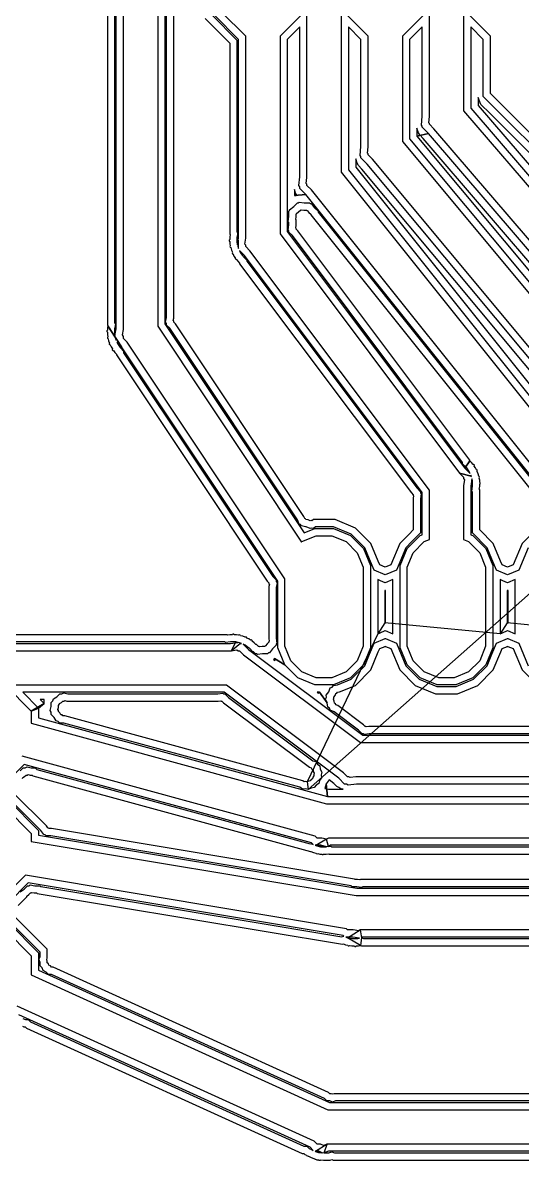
# Model space of a CAD drawing. Extents: x -122 to 0, y 0 to 97.
# Drawn here: x -107.22 to -96.85, y 39.31 to 62.92 of the extents above; entities that cross this region are included whole.
import ezdxf

# ---------------------------------------------------------------- set-up
doc = ezdxf.new("R2010")
doc.units = 0
doc.layers.add('milling', color=1, linetype='CONTINUOUS')
doc.layers.add('rapid_move', color=62, linetype='CONTINUOUS')

msp = doc.modelspace()

# ---------------------------------------------------------------- linework, layer by layer
at = {"layer": 'milling'}
for p, q in [((-105.1305, 56.5502), (-105.1305, 69.6911)), ((-104.4194, 69.6911), (-104.4194, 56.6226)), ((-105.4637, 69.4268), (-105.4637, 56.6445)), ((-105.2805, 56.5648), (-105.2805, 69.629)), ((-104.2694, 69.629), (-104.2694, 56.6681)), ((-104.2361, 56.7996), (-104.2361, 69.6152)), ((-104.0861, 56.7846), (-104.0861, 69.5531)), ((-105.3137, 69.3647), (-105.3137, 56.6899)), ((-101.3205, 59.7098), (-101.3205, 64.6226)), ((-100.6094, 64.6226), (-100.6094, 59.8147)), ((-98.7805, 60.9735), (-98.7805, 64.6226)), ((-98.0694, 64.6226), (-98.0694, 61.0915)), ((-103.2817, 63.0663), (-102.7737, 62.5583)), ((-102.7405, 62.5721), (-103.2485, 63.0801)), ((-102.5926, 62.6364), (-103.0985, 63.1423)), ((-101.3714, 63.1423), (-101.8773, 62.6364)), ((-100.0526, 62.6364), (-100.5585, 63.1423)), ((-98.8314, 63.1423), (-99.3373, 62.6364)), ((-97.5126, 62.6364), (-98.0185, 63.1423)), ((-103.4317, 63.0042), (-102.9237, 62.4962)), ((-101.4705, 62.8311), (-101.7294, 62.5721)), ((-101.4705, 59.7178), (-101.4705, 62.8311)), ((-100.2005, 62.5721), (-100.4594, 62.8311)), ((-100.4594, 62.8311), (-100.4594, 59.8673)), ((-98.9305, 62.8311), (-99.1894, 62.5721)), ((-98.9305, 60.9798), (-98.9305, 62.8311)), ((-97.6605, 62.5721), (-97.9194, 62.8311)), ((-97.9194, 62.8311), (-97.9194, 61.147)), ((-102.7737, 62.5583), (-102.7737, 62.3078)), ((-102.7405, 58.4557), (-102.7405, 62.5721)), ((-102.5905, 62.6364), (-102.5926, 62.6364)), ((-102.5905, 58.4454), (-102.5905, 62.6364)), ((-101.8773, 62.6364), (-101.8794, 62.6364)), ((-101.8794, 62.6364), (-101.8794, 58.5384)), ((-101.7294, 62.5721), (-101.7294, 58.5885)), ((-100.2005, 60.3482), (-100.2005, 62.5721)), ((-100.0505, 62.6364), (-100.0526, 62.6364)), ((-100.0505, 60.3412), (-100.0505, 62.6364)), ((-99.3373, 62.6364), (-99.3394, 62.6364)), ((-99.3394, 62.6364), (-99.3394, 60.4536)), ((-99.1894, 62.5721), (-99.1894, 60.508)), ((-97.6605, 61.3855), (-97.6605, 62.5721)), ((-97.5105, 62.6364), (-97.5126, 62.6364)), ((-97.5105, 61.4476), (-97.5105, 62.6364)), ((-102.9237, 62.4962), (-102.9237, 62.3699)), ((-102.9237, 62.3699), (-102.9237, 58.5304)), ((-102.7737, 62.3078), (-102.7737, 58.5805)), ((-97.3644, 61.0894), (-97.6605, 61.3855)), ((-97.3023, 61.2394), (-97.5105, 61.4476)), ((-97.9194, 61.147), (-90.4336, 52.4136)), ((-97.7107, 61.2236), (-97.7694, 61.3655)), ((-97.7694, 61.3655), (-97.7694, 61.2024)), ((-97.7694, 61.2024), (-95.3982, 58.436)), ((-97.5263, 61.0392), (-97.7107, 61.2236)), ((-89.221, 53.1581), (-97.3023, 61.2394)), ((-98.9451, 60.7899), (-98.9305, 60.9798)), ((-98.7907, 60.8403), (-98.7805, 60.9735)), ((-98.0694, 61.0915), (-90.5442, 52.3121)), ((-95.1515, 58.6645), (-97.5263, 61.0392)), ((-89.3564, 53.0815), (-97.3644, 61.0894)), ((-99.0075, 60.6323), (-99.0394, 60.73)), ((-99.0394, 60.73), (-99.0394, 60.5623)), ((-98.9305, 60.7729), (-98.9451, 60.7899)), ((-98.9305, 60.7505), (-98.9305, 60.7729)), ((-98.7963, 60.6163), (-98.9305, 60.7505)), ((-98.7805, 60.8284), (-98.7907, 60.8403)), ((-98.7805, 60.8126), (-98.7805, 60.8284)), ((-98.6857, 60.7178), (-98.7805, 60.8126)), ((-91.3063, 52.1085), (-98.6857, 60.7178)), ((-99.3394, 60.4536), (-93.082, 52.9449)), ((-99.1894, 60.508), (-92.971, 53.046)), ((-98.7963, 60.6163), (-99.0394, 60.5623)), ((-99.0394, 60.5623), (-98.7963, 60.6163)), ((-99.0394, 60.5623), (-92.8604, 53.1475)), ((-98.9906, 60.6127), (-99.0075, 60.6323)), ((-98.9807, 60.5886), (-98.9906, 60.6127)), ((-98.9061, 60.514), (-98.9807, 60.5886)), ((-92.6497, 53.2149), (-98.9061, 60.514)), ((-91.5105, 52.1163), (-98.7963, 60.6163)), ((-100.2174, 60.1621), (-100.2005, 60.3482)), ((-100.0624, 60.2104), (-100.0505, 60.3412)), ((-100.0505, 60.1962), (-100.0624, 60.2104)), ((-100.0505, 60.1776), (-100.0505, 60.1962)), ((-100.282, 60.0054), (-100.3094, 60.0935)), ((-100.3094, 60.0935), (-100.3094, 59.9199)), ((-100.2624, 59.982), (-100.282, 60.0054)), ((-100.2507, 59.9536), (-100.2624, 59.982)), ((-100.2005, 60.1419), (-100.2174, 60.1621)), ((-100.2005, 60.1155), (-100.2005, 60.1419)), ((-100.0689, 59.9839), (-100.2005, 60.1155)), ((-93.8505, 52.5219), (-100.0689, 59.9839)), ((-99.9579, 60.085), (-100.0505, 60.1776)), ((-93.7005, 52.5763), (-99.9579, 60.085)), ((-100.6094, 59.8147), (-95.6197, 53.5776)), ((-100.4594, 59.8673), (-95.5078, 53.6778)), ((-100.3094, 59.9199), (-95.3956, 53.7777)), ((-100.1795, 59.8824), (-100.2507, 59.9536)), ((-95.1777, 53.8803), (-100.1795, 59.8824)), ((-101.4905, 59.5376), (-101.4705, 59.7178)), ((-101.4705, 59.5126), (-101.4905, 59.5376)), ((-101.4705, 59.4805), (-101.4705, 59.5126)), ((-101.3346, 59.5828), (-101.3205, 59.7098)), ((-101.3205, 59.5652), (-101.3346, 59.5828)), ((-101.3205, 59.5426), (-101.3205, 59.5652)), ((-101.2302, 59.4523), (-101.3205, 59.5426)), ((-101.5583, 59.3822), (-101.5794, 59.4552)), ((-101.5794, 59.4552), (-101.5794, 59.3319)), ((-101.3421, 59.3521), (-101.5794, 59.3319)), ((-101.5794, 59.3319), (-101.3421, 59.3521)), ((-101.5794, 59.3319), (-101.5523, 59.3319)), ((-101.5349, 59.3531), (-101.5583, 59.3822)), ((-101.5523, 59.3319), (-101.5327, 59.3476)), ((-101.5327, 59.3476), (-101.5349, 59.3531)), ((-101.3421, 59.3521), (-101.4705, 59.4805)), ((-96.3905, 53.1626), (-101.3421, 59.3521)), ((-96.2405, 53.2152), (-101.2302, 59.4523)), ((-101.6961, 59.0048), (-101.6825, 59.0184)), ((-101.6825, 59.0184), (-101.6804, 59.0374)), ((-101.6804, 59.0374), (-101.5957, 59.1052)), ((-101.5957, 59.1052), (-101.519, 59.1819)), ((-101.519, 59.1819), (-101.4999, 59.1819)), ((-101.4999, 59.1819), (-101.4849, 59.1939)), ((-101.4957, 58.9931), (-101.4569, 59.0319)), ((-101.4849, 59.1939), (-101.377, 59.1819)), ((-101.4569, 59.0319), (-101.4472, 59.0319)), ((-101.4472, 59.0319), (-101.4397, 59.0379)), ((-101.4397, 59.0379), (-101.3855, 59.0319)), ((-101.3855, 59.0319), (-101.3306, 59.0319)), ((-101.377, 59.1819), (-101.2685, 59.1819)), ((-101.3306, 59.0319), (-101.3238, 59.025)), ((-101.3238, 59.025), (-101.3142, 59.024)), ((-101.3142, 59.024), (-101.2802, 58.9815)), ((-101.2685, 59.1819), (-101.2549, 59.1683)), ((-101.2549, 59.1683), (-101.2359, 59.1662)), ((-101.2359, 59.1662), (-101.1683, 59.0817)), ((-101.1683, 59.0817), (-101.0914, 59.0048)), ((-101.7081, 58.7884), (-101.6961, 58.8963)), ((-101.6961, 58.7734), (-101.7081, 58.7884)), ((-101.6961, 58.8963), (-101.6961, 59.0048)), ((-101.5521, 58.8336), (-101.5461, 58.8878)), ((-101.5461, 58.8261), (-101.5521, 58.8336)), ((-101.5461, 58.9427), (-101.5392, 58.9495)), ((-101.5461, 58.8878), (-101.5461, 58.9427)), ((-101.5461, 58.711), (-101.5461, 58.8261)), ((-101.5392, 58.9495), (-101.5382, 58.9591)), ((-101.5382, 58.9591), (-101.4957, 58.9931)), ((-101.2802, 58.9815), (-101.2414, 58.9427)), ((-101.2414, 58.9427), (-101.2414, 58.933)), ((-101.2414, 58.933), (-96.6125, 53.1467)), ((-101.0914, 59.0048), (-101.0914, 58.9855)), ((-101.0914, 58.9855), (-96.5001, 53.2464)), ((-102.7737, 58.5805), (-102.759, 58.5609)), ((-102.759, 58.5609), (-102.7737, 58.4579)), ((-102.759, 58.5609), (-102.7517, 58.2664)), ((-102.7517, 58.2664), (-102.759, 58.5609)), ((-101.7294, 58.5885), (-98.0422, 53.6721)), ((-101.7108, 58.619), (-101.6961, 58.722)), ((-101.6961, 58.5994), (-101.7108, 58.619)), ((-101.6961, 58.722), (-101.6961, 58.7734)), ((-101.6961, 58.575), (-101.6961, 58.5994)), ((-101.6229, 58.5018), (-101.6961, 58.575)), ((-101.5535, 58.6593), (-101.5461, 58.711)), ((-101.5461, 58.6495), (-101.5535, 58.6593)), ((-101.5461, 58.6371), (-101.5461, 58.6495)), ((-101.5091, 58.6001), (-101.5461, 58.6371)), ((-97.9401, 53.8416), (-101.5091, 58.6001)), ((-102.9324, 58.4079), (-102.9352, 58.3884)), ((-102.9352, 58.3884), (-102.9237, 58.377)), ((-102.9237, 58.4165), (-102.9324, 58.4079)), ((-102.9237, 58.5304), (-102.9163, 58.5206)), ((-102.9163, 58.5206), (-102.9237, 58.4687)), ((-102.9237, 58.4687), (-102.9237, 58.4165)), ((-102.9237, 58.377), (-102.9237, 58.3331)), ((-102.9237, 58.3331), (-102.9128, 58.2905)), ((-102.7737, 58.4579), (-102.7737, 58.3544)), ((-102.7737, 58.3544), (-102.7737, 58.3519)), ((-102.7737, 58.3519), (-102.7731, 58.3495)), ((-102.7731, 58.3495), (-102.7728, 58.3494)), ((-102.7728, 58.3494), (-102.7618, 58.3062)), ((-102.7618, 58.3062), (-102.7405, 58.4557)), ((-102.6078, 58.3244), (-102.5905, 58.4454)), ((-102.5905, 58.3014), (-102.6078, 58.3244)), ((-101.8794, 58.5384), (-98.1556, 53.5735)), ((-98.0901, 53.7915), (-101.6229, 58.5018)), ((-102.9128, 58.2905), (-102.9211, 58.2766)), ((-102.9211, 58.2766), (-102.9136, 58.2585)), ((-102.9136, 58.2585), (-102.9028, 58.2522)), ((-102.9028, 58.2522), (-102.8899, 58.2014)), ((-102.8899, 58.2014), (-102.87, 58.1536)), ((-102.87, 58.1536), (-102.8748, 58.1421)), ((-102.8748, 58.1421), (-102.8698, 58.1228)), ((-102.8698, 58.1228), (-102.8548, 58.1166)), ((-102.8548, 58.1166), (-102.8382, 58.0763)), ((-102.8382, 58.0763), (-102.8117, 58.0411)), ((-102.7517, 58.2664), (-102.7473, 58.2491)), ((-102.7405, 58.2515), (-102.7517, 58.2664)), ((-102.7473, 58.2491), (-102.7405, 58.2328)), ((-102.7405, 58.2328), (-102.7405, 58.2515)), ((-102.6177, 58.0877), (-102.7247, 58.1948)), ((-102.7247, 58.1948), (-102.7076, 58.1537)), ((-102.7076, 58.1537), (-102.7077, 58.1534)), ((-102.7077, 58.1534), (-102.7067, 58.151)), ((-102.7067, 58.151), (-102.7053, 58.1491)), ((-102.7053, 58.1491), (-102.7052, 58.1491)), ((-102.7052, 58.1491), (-102.658, 58.0861)), ((-102.658, 58.0861), (-102.6545, 58.0815)), ((-102.6545, 58.0815), (-102.6545, 58.0814)), ((-102.6545, 58.0814), (-102.6429, 58.0659)), ((-98.9305, 53.1714), (-102.6177, 58.0877)), ((-102.5905, 58.2726), (-102.5905, 58.3014)), ((-102.5042, 58.1864), (-102.5905, 58.2726)), ((-98.7805, 53.2215), (-102.5042, 58.1864)), ((-102.8117, 58.0411), (-102.814, 58.0249)), ((-102.814, 58.0249), (-102.8001, 58.011)), ((-102.8001, 58.011), (-102.7879, 58.0093)), ((-102.7879, 58.0093), (-102.7568, 57.9678)), ((-102.7568, 57.9678), (-102.7196, 57.9307)), ((-102.7196, 57.9307), (-102.7196, 57.9182)), ((-102.7196, 57.9182), (-99.1507, 53.1597)), ((-102.6429, 58.0659), (-102.5697, 57.9929)), ((-102.5697, 57.9929), (-102.5697, 57.9684)), ((-102.5697, 57.9684), (-99.0369, 53.258)), ((-105.3137, 56.6899), (-105.295, 56.6619)), ((-105.295, 56.6619), (-105.3137, 56.5683)), ((-104.2694, 56.6681), (-101.3782, 52.3312)), ((-104.2548, 56.706), (-104.2361, 56.7996)), ((-104.2361, 56.678), (-104.2548, 56.706)), ((-104.2361, 56.6443), (-104.2361, 56.678)), ((-104.0955, 56.7375), (-104.0861, 56.7846)), ((-104.0861, 56.7234), (-104.0955, 56.7375)), ((-104.0861, 56.7064), (-104.0861, 56.7234)), ((-104.0521, 56.6724), (-104.0861, 56.7064)), ((-101.3868, 52.6746), (-104.0521, 56.6724)), ((-105.4757, 56.5232), (-105.4772, 56.5157)), ((-105.4772, 56.5157), (-105.4756, 56.5074)), ((-105.4637, 56.5352), (-105.4757, 56.5232)), ((-105.4756, 56.5074), (-105.4637, 56.4956)), ((-105.4637, 56.6445), (-105.4637, 56.6445)), ((-105.4637, 56.6445), (-105.4543, 56.6304)), ((-105.4543, 56.6304), (-105.4637, 56.5833)), ((-105.4637, 56.5833), (-105.4637, 56.5352)), ((-105.4637, 56.4956), (-105.4637, 56.4472)), ((-105.4637, 56.4472), (-105.4544, 56.4001)), ((-105.4543, 56.6304), (-105.1677, 56.1927)), ((-105.2995, 56.3905), (-105.4543, 56.6304)), ((-105.3137, 56.5683), (-105.3137, 56.4731)), ((-105.3137, 56.4731), (-105.3137, 56.4621)), ((-105.3137, 56.4621), (-105.3116, 56.4514)), ((-105.3116, 56.4514), (-105.3115, 56.4514)), ((-105.3115, 56.4514), (-105.3074, 56.4303)), ((-105.3074, 56.4303), (-105.2805, 56.5648)), ((-105.1525, 56.4402), (-105.1305, 56.5502)), ((-105.1305, 56.4072), (-105.1525, 56.4402)), ((-104.4194, 56.6226), (-101.4325, 52.1422)), ((-104.1688, 56.5771), (-104.2361, 56.6443)), ((-101.5197, 52.6035), (-104.1688, 56.5771)), ((-105.4544, 56.4001), (-105.4637, 56.3862)), ((-105.4637, 56.3862), (-105.4637, 56.3777)), ((-105.4637, 56.3777), (-105.4608, 56.3708)), ((-105.4608, 56.3708), (-105.4466, 56.3613)), ((-105.4466, 56.3613), (-105.4373, 56.3139)), ((-105.4373, 56.3139), (-105.419, 56.2699)), ((-105.419, 56.2699), (-105.4255, 56.2542)), ((-105.4255, 56.2542), (-105.424, 56.2467)), ((-105.424, 56.2467), (-105.4195, 56.24)), ((-105.4195, 56.24), (-105.4039, 56.2336)), ((-105.4039, 56.2336), (-105.3856, 56.1893)), ((-105.3856, 56.1893), (-105.3588, 56.1492)), ((-105.1677, 56.1927), (-105.2995, 56.3905)), ((-105.2995, 56.3905), (-105.293, 56.3577)), ((-105.2805, 56.3619), (-105.2995, 56.3905)), ((-105.293, 56.3577), (-105.2891, 56.3483)), ((-105.2891, 56.3483), (-105.289, 56.3483)), ((-105.289, 56.3483), (-105.2805, 56.3276)), ((-105.2805, 56.3276), (-105.2805, 56.3619)), ((-105.1677, 56.1927), (-105.2649, 56.29)), ((-105.2649, 56.29), (-105.2566, 56.27)), ((-105.2566, 56.27), (-105.2566, 56.2699)), ((-105.2566, 56.2699), (-105.2526, 56.2601)), ((-105.2526, 56.2601), (-105.1996, 56.1808)), ((-105.1996, 56.1808), (-105.1996, 56.1807)), ((-105.1996, 56.1807), (-105.1934, 56.1714)), ((-101.9277, 51.3327), (-105.1677, 56.1927)), ((-105.1305, 56.3676), (-105.1305, 56.4072)), ((-105.0513, 56.2884), (-105.1305, 56.3676)), ((-101.7777, 51.3781), (-105.0513, 56.2884)), ((-105.3588, 56.1492), (-105.3622, 56.1325)), ((-105.3622, 56.1325), (-105.359, 56.1248)), ((-105.359, 56.1248), (-105.3535, 56.1193)), ((-105.3535, 56.1193), (-105.3368, 56.116)), ((-105.3368, 56.116), (-105.3102, 56.0761)), ((-105.3102, 56.0761), (-105.2762, 56.0421)), ((-105.2762, 56.0421), (-105.2762, 56.0251)), ((-105.2762, 56.0251), (-102.1449, 51.3282)), ((-105.1934, 56.1714), (-105.1262, 56.1042)), ((-105.1262, 56.1042), (-105.1262, 56.0706)), ((-105.1262, 56.0706), (-102.0282, 51.4236)), ((-98.0422, 53.6721), (-97.9401, 53.8292)), ((-97.9401, 53.8292), (-98.0422, 53.6721)), ((-97.9401, 53.8292), (-97.9401, 53.8416)), ((-97.9031, 53.7922), (-97.9401, 53.8292)), ((-98.0901, 53.7671), (-98.0901, 53.7915)), ((-98.017, 53.694), (-98.0901, 53.7671)), ((-98.0422, 53.6721), (-97.9349, 53.5648)), ((-98.0053, 53.6784), (-98.017, 53.694)), ((-98.0053, 53.6783), (-98.0053, 53.6784)), ((-97.9531, 53.6088), (-98.0053, 53.6783)), ((-97.9349, 53.5648), (-97.9531, 53.6088)), ((-97.8718, 53.7505), (-97.9031, 53.7922)), ((-97.8596, 53.7488), (-97.8718, 53.7505)), ((-97.8458, 53.7349), (-97.8596, 53.7488)), ((-97.8481, 53.7187), (-97.8458, 53.7349)), ((-97.8216, 53.6835), (-97.8481, 53.7187)), ((-97.805, 53.6432), (-97.8216, 53.6835)), ((-97.7899, 53.637), (-97.805, 53.6432)), ((-97.785, 53.6178), (-97.7899, 53.637)), ((-97.7897, 53.6064), (-97.785, 53.6178)), ((-97.7698, 53.5584), (-97.7897, 53.6064)), ((-98.1556, 53.5735), (-97.9124, 53.5106)), ((-97.9124, 53.5106), (-98.1556, 53.5735)), ((-98.1556, 53.5735), (-98.0694, 53.4873)), ((-98.0694, 53.4873), (-98.0694, 53.4585)), ((-98.0694, 53.4585), (-98.0521, 53.4355)), ((-98.0521, 53.4355), (-98.0694, 53.3145)), ((-97.9124, 53.5106), (-97.9194, 53.5276)), ((-97.9194, 53.5276), (-97.9194, 53.5084)), ((-97.9194, 53.5084), (-97.9079, 53.493)), ((-97.898, 53.4543), (-97.9194, 53.3042)), ((-97.9079, 53.493), (-97.9124, 53.5106)), ((-97.8867, 53.4101), (-97.898, 53.4543)), ((-97.8866, 53.4101), (-97.8867, 53.4101)), ((-97.8861, 53.4079), (-97.8866, 53.4101)), ((-97.8861, 53.4054), (-97.8861, 53.4079)), ((-97.8861, 53.3019), (-97.8861, 53.4054)), ((-97.7568, 53.5075), (-97.7698, 53.5584)), ((-97.7461, 53.5012), (-97.7568, 53.5075)), ((-97.747, 53.4693), (-97.7387, 53.4832)), ((-97.7361, 53.4267), (-97.747, 53.4693)), ((-97.7387, 53.4832), (-97.7461, 53.5012)), ((-97.7361, 53.3828), (-97.7361, 53.4267)), ((-97.7246, 53.3714), (-97.7361, 53.3828)), ((-97.7361, 53.3433), (-97.7274, 53.3519)), ((-97.7274, 53.3519), (-97.7246, 53.3714)), ((-99.1507, 53.1597), (-99.1137, 53.1227)), ((-99.1137, 53.1227), (-99.1137, 53.1103)), ((-99.0369, 53.258), (-98.9637, 53.1848)), ((-98.9637, 53.1848), (-98.9637, 53.1604)), ((-98.9637, 53.1604), (-98.949, 53.1408)), ((-98.949, 53.1408), (-98.9637, 53.0378)), ((-98.9305, 52.293), (-98.9305, 53.1714)), ((-98.7805, 52.1928), (-98.7805, 53.2215)), ((-98.0694, 53.3145), (-98.0694, 52.1928)), ((-97.9194, 53.3042), (-97.9194, 52.293)), ((-97.9008, 53.1989), (-97.8861, 53.3019)), ((-97.8861, 53.1793), (-97.9008, 53.1989)), ((-97.8861, 52.5805), (-97.8861, 53.1793)), ((-97.7435, 53.2392), (-97.7361, 53.2911)), ((-97.7361, 53.2294), (-97.7435, 53.2392)), ((-97.7361, 53.2911), (-97.7361, 53.3433)), ((-97.7361, 52.5184), (-97.7361, 53.2294)), ((-99.1137, 53.1103), (-99.1063, 53.1005)), ((-99.1063, 53.1005), (-99.1137, 53.0488)), ((-99.1137, 53.0488), (-99.1137, 52.3921)), ((-98.9637, 53.0378), (-98.9637, 52.33)), ((-101.3684, 52.6301), (-101.3868, 52.6746)), ((-101.4832, 52.5152), (-101.5197, 52.6035)), ((-101.4524, 52.5025), (-101.4832, 52.5152)), ((-101.434, 52.4748), (-101.4524, 52.5025)), ((-101.3501, 52.4581), (-101.434, 52.4748)), ((-101.3782, 52.3312), (-101.1565, 52.4231)), ((-101.3529, 52.6238), (-101.3684, 52.6301)), ((-101.3436, 52.6097), (-101.3529, 52.6238)), ((-101.3484, 52.4563), (-101.3501, 52.4581)), ((-101.3414, 52.4563), (-101.3484, 52.4563)), ((-101.2961, 52.6003), (-101.3436, 52.6097)), ((-101.3401, 52.4561), (-101.3414, 52.4563)), ((-101.2517, 52.4195), (-101.3401, 52.4561)), ((-101.2517, 52.5819), (-101.2961, 52.6003)), ((-101.2363, 52.5883), (-101.2517, 52.5819)), ((-101.221, 52.4323), (-101.2517, 52.4195)), ((-101.2198, 52.585), (-101.2363, 52.5883)), ((-101.1883, 52.4257), (-101.221, 52.4323)), ((-101.1879, 52.6063), (-101.2198, 52.585)), ((-101.1424, 52.4563), (-101.1883, 52.4257)), ((-100.737, 52.6063), (-101.1879, 52.6063)), ((-101.1565, 52.4231), (-100.7734, 52.4231)), ((-100.7669, 52.4563), (-101.1424, 52.4563)), ((-100.7734, 52.4231), (-100.4196, 52.2765)), ((-100.4007, 52.3047), (-100.7669, 52.4563)), ((-100.3158, 52.4319), (-100.737, 52.6063)), ((-99.9933, 52.1094), (-100.3158, 52.4319)), ((-97.8861, 52.33), (-97.8861, 52.5805)), ((-97.7361, 52.3921), (-97.7361, 52.5184)), ((-101.4254, 52.1494), (-101.1267, 52.2731)), ((-101.1267, 52.2731), (-100.8032, 52.2731)), ((-100.8032, 52.2731), (-100.5045, 52.1494)), ((-100.4196, 52.2765), (-100.1488, 52.0057)), ((-100.1206, 52.0246), (-100.4007, 52.3047)), ((-99.2029, 52.3029), (-99.3965, 52.1094)), ((-99.2411, 52.0057), (-98.9703, 52.2765)), ((-99.1137, 52.3921), (-99.2029, 52.3029)), ((-98.9637, 52.33), (-99.1408, 52.1529)), ((-98.9703, 52.2765), (-98.9305, 52.293)), ((-98.8854, 52.1494), (-98.7805, 52.1928)), ((-98.0694, 52.1928), (-97.9645, 52.1494)), ((-97.9194, 52.293), (-97.8796, 52.2765)), ((-97.5806, 52.0245), (-97.8861, 52.33)), ((-97.8796, 52.2765), (-97.6088, 52.0057)), ((-97.4533, 52.1094), (-97.7361, 52.3921)), ((-96.6629, 52.3029), (-96.8565, 52.1094)), ((-101.4325, 52.1422), (-101.4254, 52.1494)), ((-100.5045, 52.1494), (-100.2759, 51.9208)), ((-100.1488, 52.0057), (-100.0022, 51.6519)), ((-100.0222, 51.7869), (-100.1206, 52.0246)), ((-99.8413, 51.7421), (-99.9933, 52.1094)), ((-99.3965, 52.1094), (-99.5783, 51.6702)), ((-99.2693, 52.0245), (-99.4635, 51.5554)), ((-99.3877, 51.6519), (-99.2411, 52.0057)), ((-99.1408, 52.1529), (-99.2693, 52.0245)), ((-99.114, 51.9208), (-98.8854, 52.1494)), ((-97.9645, 52.1494), (-97.7359, 51.9208)), ((-97.6088, 52.0057), (-97.4622, 51.6519)), ((-97.4822, 51.7869), (-97.5806, 52.0245)), ((-97.3013, 51.7421), (-97.4533, 52.1094)), ((-96.8565, 52.1094), (-97.0383, 51.6702)), ((-96.7292, 52.0245), (-96.9235, 51.5554)), ((-100.2759, 51.9208), (-100.1522, 51.6221)), ((-99.9264, 51.5554), (-100.0222, 51.7869)), ((-99.8116, 51.6702), (-99.8413, 51.7421)), ((-99.2377, 51.6221), (-99.114, 51.9208)), ((-97.7359, 51.9208), (-97.6122, 51.6221)), ((-97.3864, 51.5554), (-97.4822, 51.7869)), ((-97.2716, 51.6702), (-97.3013, 51.7421)), ((-100.1522, 51.6221), (-100.1522, 49.9778)), ((-100.0022, 51.6519), (-100.0022, 49.948)), ((-99.695, 51.4596), (-99.9264, 51.5554)), ((-99.695, 51.622), (-99.8116, 51.6702)), ((-99.5783, 51.6702), (-99.695, 51.622)), ((-99.4635, 51.5554), (-99.695, 51.4596)), ((-99.3877, 49.948), (-99.3877, 51.6519)), ((-99.2377, 49.9778), (-99.2377, 51.6221)), ((-97.6122, 51.6221), (-97.6122, 49.9778)), ((-97.4622, 51.6519), (-97.4622, 49.948)), ((-97.155, 51.4596), (-97.3864, 51.5554)), ((-97.155, 51.622), (-97.2716, 51.6702)), ((-97.0383, 51.6702), (-97.155, 51.622)), ((-96.9235, 51.5554), (-97.155, 51.4596)), ((-102.1449, 51.3282), (-102.1109, 51.2942)), ((-102.1109, 51.2942), (-102.1109, 51.2772)), ((-102.1109, 51.2772), (-102.1015, 51.2631)), ((-102.1015, 51.2631), (-102.1109, 51.216)), ((-102.0282, 51.4236), (-101.9609, 51.3563)), ((-101.9609, 51.3563), (-101.9609, 51.3226)), ((-101.9609, 51.3226), (-101.9422, 51.2946)), ((-101.9422, 51.2946), (-101.9609, 51.201)), ((-101.9277, 49.948), (-101.9277, 51.3327)), ((-101.7777, 49.9778), (-101.7777, 51.3781)), ((-99.7937, 51.3381), (-99.8522, 51.3624)), ((-99.8522, 51.3624), (-99.8522, 50.2374)), ((-99.6951, 51.2972), (-99.7937, 51.3381)), ((-99.695, 51.2973), (-99.6951, 51.2972)), ((-99.5377, 51.3624), (-99.695, 51.2972)), ((-99.695, 51.2972), (-99.695, 51.2973)), ((-99.5377, 50.2374), (-99.5377, 51.3624)), ((-97.2537, 51.3381), (-97.3122, 51.3624)), ((-97.3122, 51.3624), (-97.3122, 50.2374)), ((-97.1551, 51.2972), (-97.2537, 51.3381)), ((-97.155, 51.2972), (-97.1551, 51.2972)), ((-96.9977, 51.3624), (-97.155, 51.2972)), ((-96.9977, 50.2374), (-96.9977, 51.3624)), ((-102.1109, 51.216), (-102.1109, 50.1372)), ((-101.9609, 51.201), (-101.9609, 50.1477)), ((-99.6951, 51.1349), (-99.7022, 51.1379)), ((-99.7022, 51.1379), (-99.7022, 50.4619)), ((-99.695, 51.135), (-99.6951, 51.1349)), ((-99.6877, 51.1379), (-99.695, 51.1349)), ((-99.695, 51.1349), (-99.695, 51.135)), ((-99.6877, 50.4618), (-99.6877, 51.1379)), ((-97.1551, 51.1349), (-97.1622, 51.1379)), ((-97.1622, 51.1379), (-97.1622, 50.4619)), ((-97.155, 51.1349), (-97.1551, 51.1349)), ((-97.1477, 51.1379), (-97.155, 51.1349)), ((-97.1477, 50.4618), (-97.1477, 51.1379)), ((-99.7022, 50.4619), (-99.8522, 50.2374)), ((-99.7991, 50.2594), (-99.6951, 50.3026)), ((-99.7022, 50.4619), (-99.6951, 50.4649)), ((-99.6951, 50.4649), (-99.695, 50.4648)), ((-99.6951, 50.3026), (-99.695, 50.3025)), ((-99.695, 50.4648), (-99.695, 50.4649)), ((-99.695, 50.4649), (-99.6877, 50.4618)), ((-99.695, 50.3025), (-99.695, 50.3026)), ((-99.695, 50.3026), (-99.5377, 50.2374)), ((-97.1622, 50.4619), (-97.3122, 50.2374)), ((-97.2591, 50.2594), (-97.1551, 50.3026)), ((-97.1622, 50.4619), (-97.1551, 50.4649)), ((-97.1551, 50.4649), (-97.155, 50.4648)), ((-97.1551, 50.3026), (-97.155, 50.3025)), ((-97.155, 50.4648), (-97.155, 50.4649)), ((-97.155, 50.4649), (-97.1477, 50.4618)), ((-97.155, 50.3025), (-97.155, 50.3026)), ((-97.155, 50.3026), (-96.9977, 50.2374)), ((-103.0305, 50.0687), (-109.1778, 50.0687)), ((-102.9804, 50.2187), (-109.1157, 50.2187)), ((-103.0109, 50.054), (-103.0305, 50.0687)), ((-102.9079, 50.0687), (-103.0109, 50.054)), ((-102.9706, 50.2113), (-102.9804, 50.2187)), ((-102.9187, 50.2187), (-102.9706, 50.2113)), ((-102.8665, 50.2187), (-102.9187, 50.2187)), ((-102.8891, 50.0687), (-102.9079, 50.0687)), ((-102.9057, 50.0355), (-102.7562, 50.0568)), ((-102.7994, 50.0678), (-102.8954, 49.8855)), ((-102.8954, 49.8855), (-102.6991, 50.0423)), ((-102.8019, 50.0687), (-102.8891, 50.0687)), ((-102.8579, 50.2274), (-102.8665, 50.2187)), ((-102.8384, 50.2302), (-102.8579, 50.2274)), ((-102.827, 50.2187), (-102.8384, 50.2302)), ((-102.7831, 50.2187), (-102.827, 50.2187)), ((-102.7995, 50.0681), (-102.8019, 50.0687)), ((-102.7994, 50.0678), (-102.7995, 50.0681)), ((-102.6991, 50.0423), (-102.7994, 50.0678)), ((-102.7562, 50.0568), (-102.7994, 50.0678)), ((-102.7994, 50.0678), (-102.7994, 50.0678)), ((-102.7405, 50.2078), (-102.7831, 50.2187)), ((-102.7266, 50.2161), (-102.7405, 50.2078)), ((-102.7085, 50.2086), (-102.7266, 50.2161)), ((-102.6991, 50.0423), (-102.7164, 50.0467)), ((-102.7164, 50.0467), (-102.7015, 50.0355)), ((-102.7022, 50.1978), (-102.7085, 50.2086)), ((-102.6514, 50.1849), (-102.7022, 50.1978)), ((-102.6827, 50.0355), (-102.6991, 50.0423)), ((-102.6036, 50.165), (-102.6514, 50.1849)), ((-102.5921, 50.1698), (-102.6036, 50.165)), ((-102.5728, 50.1648), (-102.5921, 50.1698)), ((-102.5666, 50.1498), (-102.5728, 50.1648)), ((-102.5262, 50.1332), (-102.5666, 50.1498)), ((-102.4911, 50.1067), (-102.5262, 50.1332)), ((-102.4749, 50.109), (-102.4911, 50.1067)), ((-102.4611, 50.0952), (-102.4749, 50.109)), ((-102.4594, 50.083), (-102.4611, 50.0952)), ((-102.4177, 50.0517), (-102.4594, 50.083)), ((-102.3807, 50.0146), (-102.4177, 50.0517)), ((-102.1109, 50.0631), (-102.1479, 50.0261)), ((-102.1109, 50.1372), (-102.1035, 50.0852)), ((-102.1035, 50.0852), (-102.1109, 50.0754)), ((-102.1109, 50.0754), (-102.1109, 50.0631)), ((-101.9609, 50.1477), (-101.9463, 50.0448)), ((-101.9463, 50.0448), (-101.9609, 50.0254)), ((-100.0222, 49.8129), (-99.9264, 50.0444)), ((-99.9264, 50.0444), (-99.6975, 50.1391)), ((-99.8522, 50.2374), (-99.7991, 50.2594)), ((-99.8522, 50.2374), (-99.8522, 50.2374)), ((-99.6975, 50.1391), (-99.695, 50.1402)), ((-99.695, 50.1402), (-99.6887, 50.1376)), ((-99.6887, 50.1376), (-99.4635, 50.0444)), ((-99.4635, 50.0444), (-99.2693, 49.5753)), ((-97.4822, 49.8129), (-97.3864, 50.0444)), ((-97.3864, 50.0444), (-97.1575, 50.1391)), ((-97.3122, 50.2374), (-97.2591, 50.2594)), ((-97.3122, 50.2374), (-97.3122, 50.2374)), ((-97.1575, 50.1391), (-97.155, 50.1402)), ((-97.155, 50.1402), (-97.1487, 50.1376)), ((-97.1487, 50.1376), (-96.9235, 50.0444)), ((-96.9235, 50.0444), (-96.7293, 49.5754)), ((-109.4075, 50.0355), (-102.9057, 50.0355)), ((-109.3673, 49.8855), (-102.8954, 49.8855)), ((-102.8954, 49.8855), (-102.7744, 49.9028)), ((-102.7744, 49.9028), (-102.7514, 49.8855)), ((-102.7514, 49.8855), (-102.7226, 49.8855)), ((-102.7226, 49.8855), (-102.6364, 49.7992)), ((-102.7015, 50.0355), (-102.6827, 50.0355)), ((-102.6037, 50.0026), (-102.6448, 50.0197)), ((-102.6448, 50.0197), (-102.5378, 49.9127)), ((-102.6034, 50.0027), (-102.6037, 50.0026)), ((-102.601, 50.0017), (-102.6034, 50.0027)), ((-102.5315, 49.9495), (-102.601, 50.0017)), ((-102.5378, 49.9127), (-100.1614, 48.1305)), ((-102.5314, 49.9496), (-102.5315, 49.9495)), ((-102.5161, 49.9381), (-102.5314, 49.9496)), ((-102.4429, 49.8647), (-102.5161, 49.9381)), ((-102.4292, 49.8647), (-102.4429, 49.8647)), ((-102.3885, 49.8239), (-102.4292, 49.8647)), ((-102.3641, 49.8239), (-102.3885, 49.8239)), ((-102.3683, 50.0146), (-102.3807, 50.0146)), ((-102.3633, 50.0109), (-102.3683, 50.0146)), ((-102.3447, 49.8093), (-102.3641, 49.8239)), ((-102.3264, 49.9739), (-102.3633, 50.0109)), ((-102.2418, 49.8239), (-102.3447, 49.8093)), ((-102.3141, 49.9739), (-102.3264, 49.9739)), ((-102.3043, 49.9665), (-102.3141, 49.9739)), ((-102.2523, 49.9739), (-102.3043, 49.9665)), ((-102.2001, 49.9739), (-102.2523, 49.9739)), ((-102.138, 49.8239), (-102.2418, 49.8239)), ((-102.1915, 49.9826), (-102.2001, 49.9739)), ((-102.1793, 49.9843), (-102.1915, 49.9826)), ((-102.1479, 50.0261), (-102.1793, 49.9843)), ((-102.1209, 49.8411), (-102.138, 49.8239)), ((-102.0967, 49.8445), (-102.1209, 49.8411)), ((-102.0344, 49.9276), (-102.0967, 49.8445)), ((-101.9609, 50.001), (-102.0344, 49.9276)), ((-101.9609, 50.0254), (-101.9609, 50.001)), ((-101.7811, 49.5942), (-101.9277, 49.948)), ((-101.654, 49.6791), (-101.7777, 49.9778)), ((-100.1522, 49.9778), (-100.2759, 49.6791)), ((-100.0022, 49.948), (-100.1488, 49.5942)), ((-100.1206, 49.5752), (-100.0221, 49.8129)), ((-100.0221, 49.8129), (-100.0222, 49.8129)), ((-99.9933, 49.4904), (-99.8397, 49.8614)), ((-99.8397, 49.8614), (-99.8116, 49.9296)), ((-99.8116, 49.9296), (-99.6962, 49.9772)), ((-99.6962, 49.9772), (-99.695, 49.9778)), ((-99.695, 49.9778), (-99.6918, 49.9765)), ((-99.6918, 49.9765), (-99.5783, 49.9296)), ((-99.5783, 49.9296), (-99.3965, 49.4904)), ((-99.2411, 49.5942), (-99.3877, 49.948)), ((-99.114, 49.6791), (-99.2377, 49.9778)), ((-97.6122, 49.9778), (-97.7359, 49.6791)), ((-97.4622, 49.948), (-97.6088, 49.5942)), ((-97.5806, 49.5752), (-97.4821, 49.8129)), ((-97.4821, 49.8129), (-97.4822, 49.8129)), ((-97.4533, 49.4904), (-97.2997, 49.8614)), ((-97.2997, 49.8614), (-97.2716, 49.9296)), ((-97.2716, 49.9296), (-97.1562, 49.9772)), ((-97.1562, 49.9772), (-97.155, 49.9778)), ((-97.155, 49.9778), (-97.1518, 49.9765)), ((-97.1518, 49.9765), (-97.0383, 49.9296)), ((-97.0383, 49.9296), (-96.8565, 49.4905)), ((-102.6364, 49.7992), (-100.2115, 47.9805)), ((-101.9981, 49.7261), (-102.0128, 49.7065)), ((-102.0128, 49.7065), (-101.9797, 49.6816)), ((-101.7811, 49.5942), (-101.9981, 49.7261)), ((-101.9797, 49.6816), (-101.9981, 49.7261)), ((-101.9981, 49.7261), (-101.7811, 49.5942)), ((-101.5103, 49.3234), (-101.7811, 49.5942)), ((-101.4254, 49.4505), (-101.654, 49.6791)), ((-100.2759, 49.6791), (-100.5045, 49.4505)), ((-100.1488, 49.5942), (-100.4196, 49.3234)), ((-100.4007, 49.2952), (-100.1206, 49.5752)), ((-99.2693, 49.5753), (-98.9891, 49.2951)), ((-98.9703, 49.3234), (-99.2411, 49.5942)), ((-98.8854, 49.4505), (-99.114, 49.6791)), ((-97.7359, 49.6791), (-97.9645, 49.4505)), ((-97.6088, 49.5942), (-97.8796, 49.3234)), ((-97.8607, 49.2951), (-97.5806, 49.5752)), ((-101.1267, 49.3268), (-101.4254, 49.4505)), ((-100.5045, 49.4505), (-100.8032, 49.3268)), ((-100.3158, 49.1679), (-99.9933, 49.4904)), ((-99.3965, 49.4904), (-99.074, 49.1679)), ((-98.5867, 49.3268), (-98.8854, 49.4505)), ((-97.9645, 49.4505), (-98.2632, 49.3268)), ((-97.7758, 49.1679), (-97.4533, 49.4904)), ((-96.8565, 49.4905), (-96.534, 49.1679)), ((-102.9884, 49.1744), (-108.8644, 49.1744)), ((-107.5745, 49.1663), (-107.0436, 48.6354)), ((-100.5635, 47.3557), (-102.9884, 49.1744)), ((-101.1565, 49.1768), (-101.5103, 49.3234)), ((-100.7734, 49.1768), (-101.1565, 49.1768)), ((-100.8032, 49.3268), (-101.1267, 49.3268)), ((-100.8703, 49.034), (-100.837, 49.1145)), ((-100.837, 49.1145), (-100.7977, 49.1307)), ((-100.7977, 49.1307), (-100.7723, 49.1647)), ((-100.4196, 49.3234), (-100.7734, 49.1768)), ((-100.7723, 49.1647), (-100.686, 49.177)), ((-100.686, 49.177), (-100.4007, 49.2952)), ((-100.6463, 49.0311), (-100.3158, 49.1679)), ((-99.074, 49.1679), (-98.6528, 48.9935)), ((-98.9891, 49.2951), (-98.6229, 49.1435)), ((-98.6165, 49.1768), (-98.9703, 49.3234)), ((-98.6229, 49.1435), (-98.2269, 49.1435)), ((-98.2334, 49.1768), (-98.6165, 49.1768)), ((-98.2632, 49.3268), (-98.5867, 49.3268)), ((-97.8796, 49.3234), (-98.2334, 49.1768)), ((-98.2269, 49.1435), (-97.8607, 49.2951)), ((-98.197, 48.9935), (-97.7758, 49.1679)), ((-103.0385, 49.0244), (-107.2206, 49.0244)), ((-107.2206, 49.0244), (-106.8936, 48.6975)), ((-106.7781, 48.8744), (-106.8585, 48.8744)), ((-106.8585, 48.8744), (-106.7781, 48.794)), ((-106.7781, 48.794), (-106.7781, 48.8744)), ((-106.5963, 48.8457), (-106.5845, 48.8891)), ((-106.5845, 48.8891), (-106.5109, 48.9311)), ((-106.5109, 48.9311), (-106.451, 48.9911)), ((-106.451, 48.9911), (-106.4061, 48.9911)), ((-106.4061, 48.9911), (-106.3671, 49.0134)), ((-106.3671, 49.0134), (-106.2853, 48.9911)), ((-106.2853, 48.9911), (-103.172, 48.9911)), ((-103.172, 48.9911), (-103.069, 49.0058)), ((-103.069, 49.0058), (-103.0494, 48.9911)), ((-103.0494, 48.9911), (-103.025, 48.9911)), ((-100.6622, 47.2422), (-103.0385, 49.0244)), ((-103.025, 48.9911), (-102.9518, 48.9179)), ((-102.9518, 48.9179), (-101.2004, 47.6043)), ((-101.0631, 49.0268), (-101.1066, 49.0268)), ((-101.1066, 49.0268), (-101.0787, 49.0059)), ((-101.0787, 49.0059), (-101.0631, 49.0268)), ((-100.8995, 48.8027), (-101.0631, 49.0268)), ((-101.0631, 49.0268), (-100.8995, 48.8027)), ((-100.9328, 48.8831), (-100.9166, 48.9222)), ((-100.8995, 48.8027), (-100.9328, 48.8831)), ((-100.9226, 48.9643), (-100.8703, 49.034)), ((-100.9166, 48.9222), (-100.9226, 48.9643)), ((-100.7704, 48.8831), (-100.7622, 48.9027)), ((-100.7536, 48.8425), (-100.7704, 48.8831)), ((-100.7653, 48.924), (-100.739, 48.959)), ((-100.7622, 48.9027), (-100.7653, 48.924)), ((-100.739, 48.959), (-100.7222, 48.9997)), ((-100.7222, 48.9997), (-100.7023, 49.0079)), ((-100.7023, 49.0079), (-100.6896, 49.0249)), ((-100.6896, 49.0249), (-100.6463, 49.0311)), ((-98.6528, 48.9935), (-98.197, 48.9935)), ((-106.7781, 48.794), (-107.0436, 48.6354)), ((-107.0436, 48.6354), (-106.8936, 48.6975)), ((-107.0436, 48.6354), (-107.0436, 48.3812)), ((-106.8936, 48.6975), (-106.7781, 48.794)), ((-106.8936, 48.6975), (-106.8936, 48.4958)), ((-106.7781, 48.794), (-106.7781, 48.794)), ((-106.6504, 48.6474), (-106.6281, 48.7292)), ((-106.6281, 48.6084), (-106.6504, 48.6474)), ((-106.6281, 48.814), (-106.5963, 48.8457)), ((-106.6281, 48.7292), (-106.6281, 48.814)), ((-106.4893, 48.6679), (-106.4781, 48.709)), ((-106.4781, 48.6484), (-106.4893, 48.6679)), ((-106.4781, 48.7519), (-106.462, 48.7679)), ((-106.4781, 48.709), (-106.4781, 48.7519)), ((-106.4781, 48.6256), (-106.4781, 48.6484)), ((-106.462, 48.7679), (-106.4561, 48.7897)), ((-106.4561, 48.7897), (-106.4192, 48.8107)), ((-106.4192, 48.8107), (-106.3889, 48.8411)), ((-106.3889, 48.8411), (-106.3661, 48.8411)), ((-106.3661, 48.8411), (-106.3466, 48.8523)), ((-106.3466, 48.8523), (-106.3055, 48.8411)), ((-106.3055, 48.8411), (-103.161, 48.8411)), ((-103.161, 48.8411), (-103.1093, 48.8485)), ((-103.1093, 48.8485), (-103.0995, 48.8411)), ((-103.0995, 48.8411), (-103.0871, 48.8411)), ((-103.0871, 48.8411), (-103.0501, 48.8041)), ((-103.0501, 48.8041), (-101.2675, 47.4671)), ((-100.8872, 48.7163), (-100.8995, 48.8027)), ((-100.8532, 48.6909), (-100.8872, 48.7163)), ((-100.837, 48.6516), (-100.8532, 48.6909)), ((-100.7565, 48.6183), (-100.837, 48.6516)), ((-100.7474, 48.799), (-100.7536, 48.8425)), ((-100.7304, 48.7863), (-100.7474, 48.799)), ((-100.7222, 48.7664), (-100.7304, 48.7863)), ((-100.6815, 48.7496), (-100.7222, 48.7664)), ((-100.1497, 48.3508), (-100.6815, 48.7496)), ((-106.8936, 48.4958), (-100.8973, 46.8605)), ((-106.6281, 48.5635), (-106.6281, 48.6084)), ((-106.5681, 48.5036), (-106.6281, 48.5635)), ((-106.5261, 48.43), (-106.5681, 48.5036)), ((-106.4828, 48.4182), (-106.5261, 48.43)), ((-106.451, 48.3864), (-106.4828, 48.4182)), ((-106.4477, 48.5953), (-106.4781, 48.6256)), ((-106.4267, 48.5584), (-106.4477, 48.5953)), ((-106.4049, 48.5525), (-106.4267, 48.5584)), ((-106.3889, 48.5364), (-106.4049, 48.5525)), ((-106.346, 48.5364), (-106.3889, 48.5364)), ((-101.4039, 47.1886), (-106.346, 48.5364)), ((-100.248, 48.2369), (-100.7565, 48.6183)), ((-107.0436, 48.3812), (-100.9175, 46.7105)), ((-106.3662, 48.3864), (-106.451, 48.3864)), ((-101.4709, 47.0514), (-106.3662, 48.3864)), ((-100.1748, 48.1637), (-100.248, 48.2369)), ((-100.1504, 48.1637), (-100.1748, 48.1637)), ((-100.1308, 48.149), (-100.1504, 48.1637)), ((-100.1127, 48.3137), (-100.1497, 48.3508)), ((-100.0278, 48.1637), (-100.1308, 48.149)), ((-100.1003, 48.3137), (-100.1127, 48.3137)), ((-100.0905, 48.3063), (-100.1003, 48.3137)), ((-100.0388, 48.3137), (-100.0905, 48.3063)), ((-90.1336, 48.3137), (-100.0388, 48.3137)), ((-90.1626, 48.1637), (-100.0278, 48.1637)), ((-100.2115, 47.9805), (-89.7757, 47.9805)), ((-100.1614, 48.1305), (-89.8772, 48.1305)), ((-101.1497, 46.0368), (-107.2324, 47.6958)), ((-107.1879, 47.5281), (-107.5124, 47.2036)), ((-107.2733, 47.3955), (-107.2134, 47.4554)), ((-107.2134, 47.4554), (-107.1686, 47.4554)), ((-101.2275, 45.9026), (-107.1879, 47.5281)), ((-107.1686, 47.4554), (-107.1296, 47.4777)), ((-107.1296, 47.4777), (-107.0478, 47.4554)), ((-107.0478, 47.4554), (-106.9629, 47.4554)), ((-106.9629, 47.4554), (-106.9312, 47.4236)), ((-101.2675, 47.4671), (-101.2347, 47.4582)), ((-101.2347, 47.4582), (-101.2191, 47.4308)), ((-101.2004, 47.6043), (-101.1353, 47.5866)), ((-101.1353, 47.5866), (-101.1043, 47.5322)), ((-101.1043, 47.5322), (-101.054, 47.4946)), ((-101.054, 47.4946), (-101.0445, 47.4277)), ((-107.2245, 47.2322), (-107.2186, 47.254)), ((-107.2186, 47.254), (-107.1815, 47.2751)), ((-107.1815, 47.2751), (-107.1513, 47.3054)), ((-107.1513, 47.3054), (-107.1286, 47.3054)), ((-107.1286, 47.3054), (-107.1091, 47.3166)), ((-107.1091, 47.3166), (-107.068, 47.3054)), ((-107.068, 47.3054), (-107.0251, 47.3054)), ((-107.0251, 47.3054), (-107.0091, 47.2893)), ((-107.0091, 47.2893), (-101.2477, 45.718)), ((-106.9312, 47.4236), (-101.2577, 45.8762)), ((-101.2327, 47.2113), (-101.2516, 47.186)), ((-101.2053, 47.2269), (-101.2327, 47.2113)), ((-101.2191, 47.4308), (-101.1938, 47.4119)), ((-101.1964, 47.2596), (-101.2053, 47.2269)), ((-101.1759, 47.2869), (-101.1964, 47.2596)), ((-101.1938, 47.4119), (-101.189, 47.3782)), ((-101.189, 47.3782), (-101.1721, 47.3487)), ((-101.1721, 47.3487), (-101.1804, 47.3183)), ((-101.1804, 47.3183), (-101.1759, 47.2869)), ((-101.0186, 47.2466), (-101.0592, 47.1925)), ((-101.0445, 47.4277), (-101.011, 47.3692)), ((-101.011, 47.3692), (-101.0275, 47.3088)), ((-101.0275, 47.3088), (-101.0186, 47.2466)), ((-100.5394, 47.1194), (-100.6622, 47.2422)), ((-100.4773, 47.2694), (-100.5635, 47.3557)), ((-100.4485, 47.2694), (-100.4773, 47.2694)), ((-100.4255, 47.2521), (-100.4485, 47.2694)), ((-100.3045, 47.2694), (-100.4255, 47.2521)), ((-89.6035, 47.2694), (-100.3045, 47.2694)), ((-101.4169, 47.0108), (-101.4709, 47.0514)), ((-101.3547, 47.0197), (-101.4169, 47.0108)), ((-101.3766, 47.1681), (-101.4039, 47.1886)), ((-101.3452, 47.1726), (-101.3766, 47.1681)), ((-101.2943, 47.0032), (-101.3547, 47.0197)), ((-101.3148, 47.1643), (-101.3452, 47.1726)), ((-101.2853, 47.1812), (-101.3148, 47.1643)), ((-101.3148, 47.1643), (-101.2943, 47.0032)), ((-101.2358, 47.0367), (-101.2943, 47.0032)), ((-101.2943, 47.0032), (-101.2943, 47.0032)), ((-101.2516, 47.186), (-101.2853, 47.1812)), ((-101.1689, 47.0462), (-101.2358, 47.0367)), ((-101.1313, 47.0965), (-101.1689, 47.0462)), ((-101.0769, 47.1275), (-101.1313, 47.0965)), ((-101.0592, 47.1925), (-101.0769, 47.1275)), ((-100.9219, 47.1256), (-100.9481, 47.0298)), ((-100.9481, 47.0298), (-100.8771, 47.0105)), ((-100.8624, 47.2049), (-100.9219, 47.1256)), ((-100.8973, 46.8605), (-100.9219, 47.1256)), ((-100.9219, 47.1256), (-100.8973, 46.8605)), ((-100.8771, 47.0105), (-100.5727, 47.0105)), ((-100.7606, 47.1285), (-100.8624, 47.2049)), ((-100.7013, 47.0692), (-100.7606, 47.1285)), ((-100.6571, 47.0509), (-100.7013, 47.0692)), ((-100.619, 47.0223), (-100.6571, 47.0509)), ((-100.5727, 47.0105), (-100.619, 47.0223)), ((-100.4984, 47.1194), (-100.5394, 47.1194)), ((-100.4658, 47.0949), (-100.4984, 47.1194)), ((-100.2942, 47.1194), (-100.4658, 47.0949)), ((-89.6323, 47.1194), (-100.2942, 47.1194)), ((-107.5124, 46.7763), (-106.8936, 46.1575)), ((-106.7278, 46.2509), (-107.4038, 46.9268)), ((-100.8973, 46.8605), (-87.3763, 46.8605)), ((-107.5745, 46.6263), (-107.0436, 46.0954)), ((-106.8426, 46.1535), (-107.3767, 46.6876)), ((-100.9175, 46.7105), (-87.2631, 46.7105)), ((-107.0436, 46.0954), (-107.0436, 45.9294)), ((-106.8936, 46.1575), (-106.8936, 46.0564)), ((-106.8936, 46.0564), (-100.2882, 44.9555)), ((-106.7843, 46.0719), (-106.8426, 46.1535)), ((-106.7563, 46.0673), (-106.7843, 46.0719)), ((-106.7363, 46.0472), (-106.7563, 46.0673)), ((-106.6361, 46.0472), (-106.7363, 46.0472)), ((-106.6984, 46.2096), (-106.7278, 46.2509)), ((-106.6842, 46.2073), (-106.6984, 46.2096)), ((-106.6742, 46.1972), (-106.6842, 46.2073)), ((-106.624, 46.1972), (-106.6742, 46.1972)), ((-100.4053, 45.0087), (-106.6361, 46.0472)), ((-100.3333, 45.1488), (-106.624, 46.1972)), ((-101.1123, 45.9994), (-101.1497, 46.0368)), ((-107.0436, 45.9294), (-100.3003, 44.8055)), ((-101.2577, 45.8762), (-101.2376, 45.8846)), ((-101.2376, 45.8846), (-101.1896, 45.8647)), ((-101.1896, 45.8647), (-101.2275, 45.9026)), ((-101.0327, 45.8494), (-101.1527, 45.8494)), ((-101.1527, 45.8494), (-101.1395, 45.8439)), ((-100.9164, 45.9732), (-101.1395, 45.8439)), ((-101.1395, 45.8439), (-101.1188, 45.8383)), ((-101.1395, 45.8439), (-100.8772, 45.8229)), ((-101.1188, 45.8383), (-101.1187, 45.8384)), ((-101.1187, 45.8384), (-101.037, 45.8161)), ((-101.0125, 45.9994), (-101.1123, 45.9994)), ((-101.037, 45.8161), (-100.9523, 45.8161)), ((-100.9168, 45.8178), (-101.0327, 45.8494)), ((-100.9164, 45.9732), (-101.0125, 45.9994)), ((-100.9523, 45.8161), (-100.9308, 45.8161)), ((-100.9308, 45.8161), (-100.9168, 45.8178)), ((-100.8706, 45.9994), (-100.9164, 45.9732)), ((-100.8772, 45.8229), (-100.9164, 45.9732)), ((-100.8307, 45.8494), (-100.8772, 45.8229)), ((-100.8772, 45.8229), (-100.8254, 45.8295)), ((-100.8772, 45.8229), (-100.8772, 45.8229)), ((-87.0449, 45.9994), (-100.8706, 45.9994)), ((-87.0658, 45.8494), (-100.8307, 45.8494)), ((-100.8254, 45.8295), (-100.8081, 45.8161)), ((-100.8081, 45.8161), (-87.1912, 45.8161)), ((-101.2477, 45.718), (-101.2376, 45.7222)), ((-101.2376, 45.7222), (-101.1881, 45.7017)), ((-101.1881, 45.7017), (-101.1366, 45.6877)), ((-101.1366, 45.6877), (-101.1312, 45.6781)), ((-101.1312, 45.6781), (-101.1112, 45.6699)), ((-101.1112, 45.6699), (-101.0983, 45.6773)), ((-101.0983, 45.6773), (-101.0572, 45.6661)), ((-101.0572, 45.6661), (-101.0144, 45.6661)), ((-101.0144, 45.6661), (-101.0039, 45.6555)), ((-101.0039, 45.6555), (-100.9825, 45.6582)), ((-100.9825, 45.6582), (-100.9747, 45.6661)), ((-100.9747, 45.6661), (-100.9209, 45.6661)), ((-100.9209, 45.6661), (-100.8681, 45.6728)), ((-100.8681, 45.6728), (-100.8595, 45.6661)), ((-100.8595, 45.6661), (-87.1522, 45.6661)), ((-107.1603, 45.2279), (-107.5745, 44.8136)), ((-100.5008, 44.118), (-107.1603, 45.2279)), ((-100.3232, 45.1387), (-100.3333, 45.1488)), ((-100.2726, 45.1387), (-100.3232, 45.1387)), ((-100.2228, 45.1304), (-100.2726, 45.1387)), ((-100.2112, 45.1387), (-100.2228, 45.1304)), ((-85.3592, 45.1387), (-100.2112, 45.1387)), ((-107.1088, 45.0673), (-107.5124, 44.6636)), ((-107.2713, 44.881), (-107.1897, 44.9393)), ((-107.1897, 44.9393), (-107.1189, 45.0101)), ((-107.1189, 45.0101), (-107.0906, 45.0101)), ((-100.5729, 43.978), (-107.1088, 45.0673)), ((-107.0924, 44.8245), (-107.0568, 44.8601)), ((-107.0906, 45.0101), (-107.0675, 45.0266)), ((-107.0675, 45.0266), (-106.9685, 45.0101)), ((-107.0568, 44.8601), (-107.0425, 44.8601)), ((-107.0425, 44.8601), (-107.0309, 44.8684)), ((-107.0309, 44.8684), (-106.9811, 44.8601)), ((-106.9811, 44.8601), (-106.9305, 44.8601)), ((-106.9685, 45.0101), (-106.8684, 45.0101)), ((-106.9305, 44.8601), (-106.9204, 44.85)), ((-106.9204, 44.85), (-100.5806, 43.7934)), ((-106.8684, 45.0101), (-106.8484, 44.9901)), ((-106.8484, 44.9901), (-100.5985, 43.9484)), ((-100.3853, 44.9887), (-100.4053, 45.0087)), ((-100.2852, 44.9887), (-100.3853, 44.9887)), ((-100.2882, 44.9555), (-84.9605, 44.9555)), ((-100.1862, 44.9722), (-100.2852, 44.9887)), ((-100.1632, 44.9887), (-100.1862, 44.9722)), ((-85.4213, 44.9887), (-100.1632, 44.9887)), ((-107.3146, 44.6023), (-107.1359, 44.7809)), ((-107.1359, 44.7809), (-107.1336, 44.7951)), ((-107.1336, 44.7951), (-107.0924, 44.8245)), ((-100.3003, 44.8055), (-84.8105, 44.8055)), ((-106.7103, 43.6933), (-107.4038, 44.3868)), ((-106.8603, 43.6312), (-107.5538, 44.3247)), ((-107.5124, 44.2363), (-106.8936, 43.6175)), ((-107.5745, 44.0863), (-107.0436, 43.5554)), ((-100.5985, 43.9484), (-100.5627, 43.9632)), ((-100.5549, 43.9599), (-100.5729, 43.978)), ((-100.5627, 43.9632), (-100.5549, 43.9599)), ((-100.3716, 43.9444), (-100.5175, 43.9444)), ((-100.5175, 43.9444), (-100.479, 43.9285)), ((-100.4773, 44.0944), (-100.5008, 44.118)), ((-100.479, 43.9285), (-100.216, 44.0944)), ((-100.2066, 43.7714), (-100.479, 43.9285)), ((-100.479, 43.9285), (-100.4735, 43.9276)), ((-100.479, 43.9285), (-100.479, 43.9285)), ((-100.3595, 44.0944), (-100.4773, 44.0944)), ((-100.4735, 43.9276), (-100.3745, 43.9111)), ((-100.3745, 43.9111), (-100.2744, 43.9111)), ((-100.2278, 43.9205), (-100.3716, 43.9444)), ((-100.2431, 44.075), (-100.3595, 44.0944)), ((-100.2744, 43.9111), (-100.2684, 43.9111)), ((-100.2684, 43.9111), (-100.2278, 43.9205)), ((-100.216, 44.0944), (-100.2431, 44.075)), ((-84.6023, 44.0944), (-100.216, 44.0944)), ((-100.216, 44.0944), (-100.1889, 43.9295)), ((-100.1889, 43.9295), (-100.2066, 43.7714)), ((-100.168, 43.9444), (-100.1889, 43.9295)), ((-100.1889, 43.9295), (-100.1799, 43.9316)), ((-100.1799, 43.9316), (-100.147, 43.9111)), ((-84.6644, 43.9444), (-100.168, 43.9444)), ((-100.147, 43.9111), (-84.497, 43.9111)), ((-106.7103, 43.5041), (-106.7103, 43.6933)), ((-100.5806, 43.7934), (-100.5627, 43.8008)), ((-100.5627, 43.8008), (-100.5209, 43.7834)), ((-100.5209, 43.7834), (-100.4755, 43.7759)), ((-100.4755, 43.7759), (-100.465, 43.7611)), ((-100.465, 43.7611), (-100.4485, 43.7611)), ((-100.4485, 43.7611), (-100.4369, 43.7694)), ((-100.4369, 43.7694), (-100.387, 43.7611)), ((-100.387, 43.7611), (-100.3365, 43.7611)), ((-100.3365, 43.7611), (-100.3265, 43.751)), ((-100.3265, 43.751), (-100.3096, 43.7482)), ((-100.3096, 43.7482), (-100.2968, 43.7611)), ((-100.2968, 43.7611), (-100.2511, 43.7611)), ((-100.2511, 43.7611), (-100.2066, 43.7714)), ((-100.2066, 43.7714), (-100.1901, 43.7611)), ((-100.2066, 43.7714), (-100.2066, 43.7714)), ((-100.1901, 43.7611), (-84.5591, 43.7611)), ((-107.0436, 43.5554), (-107.0436, 43.1586)), ((-106.8936, 43.6175), (-106.8936, 43.2551)), ((-106.885, 43.4822), (-106.8603, 43.5365)), ((-106.8603, 43.4162), (-106.885, 43.4822)), ((-106.8603, 43.5365), (-106.8603, 43.6312)), ((-106.7228, 43.4767), (-106.7103, 43.5041)), ((-106.7103, 43.4433), (-106.7228, 43.4767)), ((-106.7103, 43.4079), (-106.7103, 43.4433)), ((-106.8936, 43.2551), (-100.8555, 40.5105)), ((-106.8603, 43.3458), (-106.8603, 43.4162)), ((-106.8181, 43.3036), (-106.8603, 43.3458)), ((-106.7971, 43.2476), (-106.8181, 43.3036)), ((-106.7329, 43.2185), (-106.7971, 43.2476)), ((-106.6832, 43.1687), (-106.7329, 43.2185)), ((-106.689, 43.3867), (-106.7103, 43.4079)), ((-106.6785, 43.3585), (-106.689, 43.3867)), ((-106.6462, 43.3439), (-106.6785, 43.3585)), ((-106.6211, 43.3187), (-106.6462, 43.3439)), ((-106.5909, 43.3187), (-106.6211, 43.3187)), ((-100.8708, 40.7187), (-106.5909, 43.3187)), ((-107.0436, 43.1586), (-100.8879, 40.3605)), ((-106.6235, 43.1687), (-106.6832, 43.1687)), ((-100.9577, 40.5935), (-106.6235, 43.1687)), ((-101.1707, 39.7079), (-107.3373, 42.5109)), ((-101.2576, 39.5827), (-107.3047, 42.3314)), ((-107.2207, 42.2566), (-107.1664, 42.2319)), ((-107.2262, 42.0944), (-107.1987, 42.0819)), ((-107.1987, 42.0819), (-107.1688, 42.0819)), ((-107.1688, 42.0819), (-107.1439, 42.0569)), ((-107.1664, 42.2319), (-107.1067, 42.2319)), ((-107.1439, 42.0569), (-101.4187, 39.4546)), ((-107.1067, 42.2319), (-107.0569, 42.1821)), ((-107.0569, 42.1821), (-101.3858, 39.6045)), ((-100.8458, 40.6937), (-100.8708, 40.7187)), ((-100.8158, 40.6937), (-100.8458, 40.6937)), ((-100.7883, 40.6812), (-100.8158, 40.6937)), ((-100.7549, 40.6937), (-100.7883, 40.6812)), ((-82.6717, 40.6937), (-100.7549, 40.6937)), ((-100.9079, 40.5437), (-100.9577, 40.5935)), ((-100.8481, 40.5437), (-100.9079, 40.5437)), ((-100.8555, 40.5105), (-82.3645, 40.5105)), ((-100.7938, 40.519), (-100.8481, 40.5437)), ((-100.7279, 40.5437), (-100.7938, 40.519)), ((-82.6808, 40.5437), (-100.7279, 40.5437)), ((-100.8879, 40.3605), (-82.2311, 40.3605)), ((-101.1123, 39.6494), (-101.1707, 39.7079)), ((-101.4187, 39.4546), (-101.3881, 39.4545)), ((-101.3881, 39.4545), (-101.3634, 39.4295)), ((-101.3858, 39.6045), (-101.3253, 39.6042)), ((-101.3634, 39.4295), (-101.3314, 39.415)), ((-101.3253, 39.6042), (-101.2765, 39.5548)), ((-101.2765, 39.5548), (-101.2155, 39.5271)), ((-101.1907, 39.5158), (-101.2576, 39.5827)), ((-101.2155, 39.5271), (-101.2128, 39.5259)), ((-101.2128, 39.5259), (-101.1907, 39.5158)), ((-101.0744, 39.4994), (-101.1525, 39.4994)), ((-101.1525, 39.4994), (-101.1447, 39.4962)), ((-100.9004, 39.6494), (-101.1447, 39.4962)), ((-101.1447, 39.4962), (-101.1434, 39.4968)), ((-101.1447, 39.4962), (-100.9624, 39.4661)), ((-101.1434, 39.4968), (-101.0807, 39.4702)), ((-101.0421, 39.6494), (-101.1123, 39.6494)), ((-101.0807, 39.4702), (-101.0125, 39.4684)), ((-101.0032, 39.4671), (-101.0744, 39.4994)), ((-100.9781, 39.6203), (-101.0421, 39.6494)), ((-101.0125, 39.4684), (-101.0116, 39.4674)), ((-101.0116, 39.4674), (-101.0032, 39.4671)), ((-100.9004, 39.6494), (-100.9781, 39.6203)), ((-100.9624, 39.4661), (-100.9004, 39.6494)), ((-100.8734, 39.4994), (-100.9624, 39.4661)), ((-100.9624, 39.4661), (-100.8673, 39.4661)), ((-100.9624, 39.4661), (-100.9624, 39.4661)), ((-81.9361, 39.6494), (-100.9004, 39.6494)), ((-81.9447, 39.4994), (-100.8734, 39.4994)), ((-100.8673, 39.4661), (-100.8017, 39.4908)), ((-100.8017, 39.4908), (-100.7472, 39.4661)), ((-100.7472, 39.4661), (-82.0692, 39.4661)), ((-101.3314, 39.415), (-101.3297, 39.4104)), ((-101.3297, 39.4104), (-101.2955, 39.3962)), ((-101.2955, 39.3962), (-101.2924, 39.3974)), ((-101.2924, 39.3974), (-101.2354, 39.3714)), ((-101.2354, 39.3714), (-101.1816, 39.3492)), ((-101.1816, 39.3492), (-101.1805, 39.3464)), ((-101.1805, 39.3464), (-101.1497, 39.3323)), ((-101.1497, 39.3323), (-101.1446, 39.3344)), ((-101.1446, 39.3344), (-101.1131, 39.321)), ((-101.1131, 39.321), (-101.0787, 39.3201)), ((-101.0787, 39.3201), (-101.075, 39.3161)), ((-101.075, 39.3161), (-101.0389, 39.3161)), ((-101.0389, 39.3161), (-101.0367, 39.3182)), ((-101.0367, 39.3182), (-100.9751, 39.3161)), ((-100.9751, 39.3161), (-100.9156, 39.3161)), ((-100.9156, 39.3161), (-100.9135, 39.314)), ((-100.9135, 39.314), (-100.8787, 39.3128)), ((-100.8787, 39.3128), (-100.8755, 39.3161)), ((-100.8755, 39.3161), (-100.8402, 39.3161)), ((-100.8402, 39.3161), (-100.807, 39.3286)), ((-100.807, 39.3286), (-100.7795, 39.3161)), ((-100.7795, 39.3161), (-82.0171, 39.3161))]:
    msp.add_line(p, q, dxfattribs=at)
at = {"layer": 'rapid_move'}
for p, q in [((-101.2943, 47.0032), (-90.7387, 56.3518)), ((-97.3122, 50.2374), (-99.7022, 50.4619)), ((-94.7722, 50.2374), (-97.1622, 50.4619)), ((-99.8522, 50.2374), (-101.3148, 47.1643))]:
    msp.add_line(p, q, dxfattribs=at)

doc.saveas('drawing.dxf')
